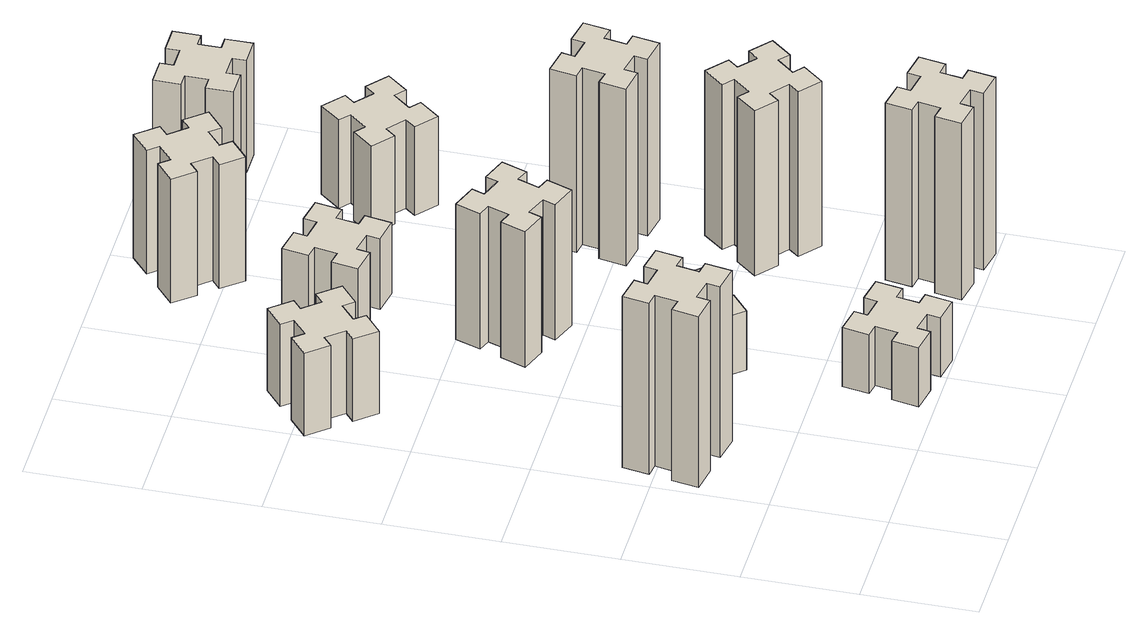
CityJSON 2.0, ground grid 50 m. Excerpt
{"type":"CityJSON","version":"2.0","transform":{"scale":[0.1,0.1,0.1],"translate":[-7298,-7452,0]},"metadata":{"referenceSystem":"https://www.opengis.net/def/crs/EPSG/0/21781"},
"CityObjects":{
"building1":{"type":"Building","attributes":{"class":"1000","function":"1000","usage":"1000","yearOfConstruction":2016,"roofType":"1000","measuredHeight":87,"storeysAboveGround":30,"storeysBelowGround":0},"geometry":[{"type":"Solid","lod":"1","boundaries":[[[[0,1,2,3,4,5,6,7,8,9,10,11,12,13,14,15,16,17,18,19]],[[17,16,20,21]],[[16,15,22,20]],[[15,14,23,22]],[[14,13,24,23]],[[13,12,25,24]],[[12,11,26,25]],[[11,10,27,26]],[[10,9,28,27]],[[9,8,29,28]],[[8,7,30,29]],[[7,6,31,30]],[[6,5,32,31]],[[5,4,33,32]],[[4,3,34,33]],[[3,2,35,34]],[[2,1,36,35]],[[1,0,37,36]],[[0,19,38,37]],[[19,18,39,38]],[[18,17,21,39]],[[24,25,26,27,28,29,30,31,32,33,34,35,36,37,38,39,21,20,22,23]]]]}]},
"building2":{"type":"Building","attributes":{"class":"1000","function":"1000","usage":"1000","yearOfConstruction":2016,"roofType":"1000","measuredHeight":42,"storeysAboveGround":30,"storeysBelowGround":0},"geometry":[{"type":"Solid","lod":"1","boundaries":[[[[40,41,42,43,44,45,46,47,48,49,50,51,52,53,54,55,56,57,58,59]],[[57,56,60,61]],[[56,55,62,60]],[[55,54,63,62]],[[54,53,64,63]],[[53,52,65,64]],[[52,51,66,65]],[[51,50,67,66]],[[50,49,68,67]],[[49,48,69,68]],[[48,47,70,69]],[[47,46,71,70]],[[46,45,72,71]],[[45,44,73,72]],[[44,43,74,73]],[[43,42,75,74]],[[42,41,76,75]],[[41,40,77,76]],[[40,59,78,77]],[[59,58,79,78]],[[58,57,61,79]],[[64,65,66,67,68,69,70,71,72,73,74,75,76,77,78,79,61,60,62,63]]]]}]},
"building3":{"type":"Building","attributes":{"class":"1000","function":"1000","usage":"1000","yearOfConstruction":2016,"roofType":"1000","measuredHeight":30,"storeysAboveGround":30,"storeysBelowGround":0},"geometry":[{"type":"Solid","lod":"1","boundaries":[[[[80,81,82,83,84,85,86,87,88,89,90,91,92,93,94,95,96,97,98,99]],[[97,96,100,101]],[[96,95,102,100]],[[95,94,103,102]],[[94,93,104,103]],[[93,92,105,104]],[[92,91,106,105]],[[91,90,107,106]],[[90,89,108,107]],[[89,88,109,108]],[[88,87,110,109]],[[87,86,111,110]],[[86,85,112,111]],[[85,84,113,112]],[[84,83,114,113]],[[83,82,115,114]],[[82,81,116,115]],[[81,80,117,116]],[[80,99,118,117]],[[99,98,119,118]],[[98,97,101,119]],[[104,105,106,107,108,109,110,111,112,113,114,115,116,117,118,119,101,100,102,103]]]]}]},
"building4":{"type":"Building","attributes":{"class":"1000","function":"1000","usage":"1000","yearOfConstruction":2016,"roofType":"1000","measuredHeight":30,"storeysAboveGround":30,"storeysBelowGround":0},"geometry":[{"type":"Solid","lod":"1","boundaries":[[[[120,121,122,123,124,125,126,127,128,129,130,131,132,133,134,135,136,137,138,139]],[[137,136,140,141]],[[136,135,142,140]],[[135,134,143,142]],[[134,133,144,143]],[[133,132,145,144]],[[132,131,146,145]],[[131,130,147,146]],[[130,129,148,147]],[[129,128,149,148]],[[128,127,150,149]],[[127,126,151,150]],[[126,125,152,151]],[[125,124,153,152]],[[124,123,154,153]],[[123,122,155,154]],[[122,121,156,155]],[[121,120,157,156]],[[120,139,158,157]],[[139,138,159,158]],[[138,137,141,159]],[[144,145,146,147,148,149,150,151,152,153,154,155,156,157,158,159,141,140,142,143]]]]}]},
"building5":{"type":"Building","attributes":{"class":"1000","function":"1000","usage":"1000","yearOfConstruction":2016,"roofType":"1000","measuredHeight":69,"storeysAboveGround":30,"storeysBelowGround":0},"geometry":[{"type":"Solid","lod":"1","boundaries":[[[[160,161,162,163,164,165,166,167,168,169,170,171,172,173,174,175,176,177,178,179]],[[177,176,180,181]],[[176,175,182,180]],[[175,174,183,182]],[[174,173,184,183]],[[173,172,185,184]],[[172,171,186,185]],[[171,170,187,186]],[[170,169,188,187]],[[169,168,189,188]],[[168,167,190,189]],[[167,166,191,190]],[[166,165,192,191]],[[165,164,193,192]],[[164,163,194,193]],[[163,162,195,194]],[[162,161,196,195]],[[161,160,197,196]],[[160,179,198,197]],[[179,178,199,198]],[[178,177,181,199]],[[184,185,186,187,188,189,190,191,192,193,194,195,196,197,198,199,181,180,182,183]]]]}]},
"building6":{"type":"Building","attributes":{"class":"1000","function":"1000","usage":"1000","yearOfConstruction":2016,"roofType":"1000","measuredHeight":36,"storeysAboveGround":30,"storeysBelowGround":0},"geometry":[{"type":"Solid","lod":"1","boundaries":[[[[200,201,202,203,204,205,206,207,208,209,210,211,212,213,214,215,216,217,218,219]],[[217,216,220,221]],[[216,215,222,220]],[[215,214,223,222]],[[214,213,224,223]],[[213,212,225,224]],[[212,211,226,225]],[[211,210,227,226]],[[210,209,228,227]],[[209,208,229,228]],[[208,207,230,229]],[[207,206,231,230]],[[206,205,232,231]],[[205,204,233,232]],[[204,203,234,233]],[[203,202,235,234]],[[202,201,236,235]],[[201,200,237,236]],[[200,219,238,237]],[[219,218,239,238]],[[218,217,221,239]],[[224,225,226,227,228,229,230,231,232,233,234,235,236,237,238,239,221,220,222,223]]]]}]},
"building7":{"type":"Building","attributes":{"class":"1000","function":"1000","usage":"1000","yearOfConstruction":2016,"roofType":"1000","measuredHeight":90,"storeysAboveGround":30,"storeysBelowGround":0},"geometry":[{"type":"Solid","lod":"1","boundaries":[[[[240,241,242,243,244,245,246,247,248,249,250,251,252,253,254,255,256,257,258,259]],[[257,256,260,261]],[[256,255,262,260]],[[255,254,263,262]],[[254,253,264,263]],[[253,252,265,264]],[[252,251,266,265]],[[251,250,267,266]],[[250,249,268,267]],[[249,248,269,268]],[[248,247,270,269]],[[247,246,271,270]],[[246,245,272,271]],[[245,244,273,272]],[[244,243,274,273]],[[243,242,275,274]],[[242,241,276,275]],[[241,240,277,276]],[[240,259,278,277]],[[259,258,279,278]],[[258,257,261,279]],[[264,265,266,267,268,269,270,271,272,273,274,275,276,277,278,279,261,260,262,263]]]]}]},
"building8":{"type":"Building","attributes":{"class":"1000","function":"1000","usage":"1000","yearOfConstruction":2016,"roofType":"1000","measuredHeight":63,"storeysAboveGround":30,"storeysBelowGround":0},"geometry":[{"type":"Solid","lod":"1","boundaries":[[[[280,281,282,283,284,285,286,287,288,289,290,291,292,293,294,295,296,297,298,299]],[[297,296,300,301]],[[296,295,302,300]],[[295,294,303,302]],[[294,293,304,303]],[[293,292,305,304]],[[292,291,306,305]],[[291,290,307,306]],[[290,289,308,307]],[[289,288,309,308]],[[288,287,310,309]],[[287,286,311,310]],[[286,285,312,311]],[[285,284,313,312]],[[284,283,314,313]],[[283,282,315,314]],[[282,281,316,315]],[[281,280,317,316]],[[280,299,318,317]],[[299,298,319,318]],[[298,297,301,319]],[[304,305,306,307,308,309,310,311,312,313,314,315,316,317,318,319,301,300,302,303]]]]}]},
"building9":{"type":"Building","attributes":{"class":"1000","function":"1000","usage":"1000","yearOfConstruction":2016,"roofType":"1000","measuredHeight":84,"storeysAboveGround":30,"storeysBelowGround":0},"geometry":[{"type":"Solid","lod":"1","boundaries":[[[[320,321,322,323,324,325,326,327,328,329,330,331,332,333,334,335,336,337,338,339]],[[337,336,340,341]],[[336,335,342,340]],[[335,334,343,342]],[[334,333,344,343]],[[333,332,345,344]],[[332,331,346,345]],[[331,330,347,346]],[[330,329,348,347]],[[329,328,349,348]],[[328,327,350,349]],[[327,326,351,350]],[[326,325,352,351]],[[325,324,353,352]],[[324,323,354,353]],[[323,322,355,354]],[[322,321,356,355]],[[321,320,357,356]],[[320,339,358,357]],[[339,338,359,358]],[[338,337,341,359]],[[344,345,346,347,348,349,350,351,352,353,354,355,356,357,358,359,341,340,342,343]]]]}]},
"building10":{"type":"Building","attributes":{"class":"1000","function":"1000","usage":"1000","yearOfConstruction":2016,"roofType":"1000","measuredHeight":90,"storeysAboveGround":30,"storeysBelowGround":0},"geometry":[{"type":"Solid","lod":"1","boundaries":[[[[360,361,362,363,364,365,366,367,368,369,370,371,372,373,374,375,376,377,378,379]],[[377,376,380,381]],[[376,375,382,380]],[[375,374,383,382]],[[374,373,384,383]],[[373,372,385,384]],[[372,371,386,385]],[[371,370,387,386]],[[370,369,388,387]],[[369,368,389,388]],[[368,367,390,389]],[[367,366,391,390]],[[366,365,392,391]],[[365,364,393,392]],[[364,363,394,393]],[[363,362,395,394]],[[362,361,396,395]],[[361,360,397,396]],[[360,379,398,397]],[[379,378,399,398]],[[378,377,381,399]],[[384,385,386,387,388,389,390,391,392,393,394,395,396,397,398,399,381,380,382,383]]]]}]},
"building11":{"type":"Building","attributes":{"class":"1000","function":"1000","usage":"1000","yearOfConstruction":2016,"roofType":"1000","measuredHeight":45,"storeysAboveGround":30,"storeysBelowGround":0},"geometry":[{"type":"Solid","lod":"1","boundaries":[[[[400,401,402,403,404,405,406,407,408,409,410,411,412,413,414,415,416,417,418,419]],[[417,416,420,421]],[[416,415,422,420]],[[415,414,423,422]],[[414,413,424,423]],[[413,412,425,424]],[[412,411,426,425]],[[411,410,427,426]],[[410,409,428,427]],[[409,408,429,428]],[[408,407,430,429]],[[407,406,431,430]],[[406,405,432,431]],[[405,404,433,432]],[[404,403,434,433]],[[403,402,435,434]],[[402,401,436,435]],[[401,400,437,436]],[[400,419,438,437]],[[419,418,439,438]],[[418,417,421,439]],[[424,425,426,427,428,429,430,431,432,433,434,435,436,437,438,439,421,420,422,423]]]]}]},
"building12":{"type":"Building","attributes":{"class":"1000","function":"1000","usage":"1000","yearOfConstruction":2016,"roofType":"1000","measuredHeight":57,"storeysAboveGround":30,"storeysBelowGround":0},"geometry":[{"type":"Solid","lod":"1","boundaries":[[[[440,441,442,443,444,445,446,447,448,449,450,451,452,453,454,455,456,457,458,459]],[[457,456,460,461]],[[456,455,462,460]],[[455,454,463,462]],[[454,453,464,463]],[[453,452,465,464]],[[452,451,466,465]],[[451,450,467,466]],[[450,449,468,467]],[[449,448,469,468]],[[448,447,470,469]],[[447,446,471,470]],[[446,445,472,471]],[[445,444,473,472]],[[444,443,474,473]],[[443,442,475,474]],[[442,441,476,475]],[[441,440,477,476]],[[440,459,478,477]],[[459,458,479,478]],[[458,457,461,479]],[[464,465,466,467,468,469,470,471,472,473,474,475,476,477,478,479,461,460,462,463]]]]}]}
},
"vertices":[
[345,877,0],[362,975,0],[421,965,0],[442,1083,0],[324,1104,0],[314,1045,0],[215,1062,0],[226,1121,0],[107,1142,0],[87,1024,0],[146,1014,0],[128,915,0],[69,926,0],[48,807,0],[167,787,0],[177,846,0],[275,828,0],[265,769,0],[383,748,0],[404,867,0],[275,828,870],[265,769,870],[177,846,870],[167,787,870],[48,807,870],[69,926,870],[128,915,870],[146,1014,870],[87,1024,870],[107,1142,870],[226,1121,870],[215,1062,870],[314,1045,870],[324,1104,870],[442,1083,870],[421,965,870],[362,975,870],[345,877,870],[404,867,870],[383,748,870],
[129,2393,0],[193,2316,0],[147,2278,0],[224,2186,0],[316,2263,0],[278,2309,0],[354,2373,0],[393,2327,0],[485,2404,0],[408,2496,0],[362,2458,0],[297,2534,0],[343,2573,0],[266,2665,0],[174,2588,0],[213,2542,0],[136,2477,0],[98,2523,0],[6,2446,0],[83,2354,0],[136,2477,420],[98,2523,420],[213,2542,420],[174,2588,420],[266,2665,420],[343,2573,420],[297,2534,420],[362,2458,420],[408,2496,420],[485,2404,420],[393,2327,420],[354,2373,420],[278,2309,420],[316,2263,420],[224,2186,420],[147,2278,420],[193,2316,420],[129,2393,420],[83,2354,420],[6,2446,420],
[886,274,0],[868,175,0],[809,186,0],[788,67,0],[907,47,0],[917,106,0],[1015,88,0],[1005,29,0],[1123,8,0],[1144,127,0],[1085,137,0],[1102,235,0],[1161,225,0],[1182,343,0],[1064,364,0],[1054,305,0],[955,322,0],[966,381,0],[847,402,0],[827,284,0],[955,322,300],[966,381,300],[1054,305,300],[1064,364,300],[1182,343,300],[1161,225,300],[1102,235,300],[1085,137,300],[1144,127,300],[1123,8,300],[1005,29,300],[1015,88,300],[917,106,300],[907,47,300],[788,67,300],[809,186,300],[868,175,300],[886,274,300],[827,284,300],[847,402,300],
[918,929,0],[994,993,0],[1033,947,0],[1125,1024,0],[1048,1116,0],[1002,1078,0],[937,1154,0],[983,1193,0],[906,1285,0],[814,1208,0],[853,1162,0],[776,1097,0],[738,1143,0],[646,1066,0],[723,974,0],[769,1013,0],[833,936,0],[787,898,0],[864,806,0],[956,883,0],[833,936,300],[787,898,300],[769,1013,300],[723,974,300],[646,1066,300],[738,1143,300],[776,1097,300],[853,1162,300],[814,1208,300],[906,1285,300],[983,1193,300],[937,1154,300],[1002,1078,300],[1048,1116,300],[1125,1024,300],[1033,947,300],[994,993,300],[918,929,300],[956,883,300],[864,806,300],
[972,1701,0],[1006,1795,0],[1062,1774,0],[1103,1887,0],[990,1928,0],[970,1872,0],[876,1906,0],[897,1962,0],[784,2003,0],[743,1890,0],[799,1870,0],[765,1776,0],[709,1797,0],[667,1684,0],[780,1643,0],[801,1699,0],[895,1665,0],[874,1609,0],[987,1567,0],[1028,1680,0],[895,1665,690],[874,1609,690],[801,1699,690],[780,1643,690],[667,1684,690],[709,1797,690],[765,1776,690],[799,1870,690],[743,1890,690],[784,2003,690],[897,1962,690],[876,1906,690],[970,1872,690],[990,1928,690],[1103,1887,690],[1062,1774,690],[1006,1795,690],[972,1701,690],[1028,1680,690],[987,1567,690],
[954,2625,0],[855,2642,0],[866,2701,0],[747,2722,0],[727,2604,0],[786,2594,0],[768,2495,0],[709,2506,0],[688,2387,0],[807,2367,0],[817,2426,0],[915,2408,0],[905,2349,0],[1023,2328,0],[1044,2447,0],[985,2457,0],[1002,2555,0],[1061,2545,0],[1082,2663,0],[964,2684,0],[1002,2555,360],[1061,2545,360],[985,2457,360],[1044,2447,360],[1023,2328,360],[905,2349,360],[915,2408,360],[817,2426,360],[807,2367,360],[688,2387,360],[709,2506,360],[768,2495,360],[786,2594,360],[727,2604,360],[747,2722,360],[866,2701,360],[855,2642,360],[954,2625,360],[964,2684,360],[1082,2663,360],
[1794,305,0],[1695,322,0],[1706,381,0],[1587,402,0],[1567,284,0],[1626,274,0],[1608,175,0],[1549,186,0],[1528,67,0],[1647,47,0],[1657,106,0],[1755,88,0],[1745,29,0],[1863,8,0],[1884,127,0],[1825,137,0],[1842,235,0],[1901,225,0],[1922,343,0],[1804,364,0],[1842,235,900],[1901,225,900],[1825,137,900],[1884,127,900],[1863,8,900],[1745,29,900],[1755,88,900],[1657,106,900],[1647,47,900],[1528,67,900],[1549,186,900],[1608,175,900],[1626,274,900],[1567,284,900],[1587,402,900],[1706,381,900],[1695,322,900],[1794,305,900],[1804,364,900],[1922,343,900],
[1102,3198,0],[1037,3274,0],[1083,3313,0],[1006,3405,0],[914,3328,0],[953,3282,0],[876,3217,0],[838,3263,0],[746,3186,0],[823,3094,0],[869,3133,0],[933,3056,0],[887,3018,0],[964,2926,0],[1056,3003,0],[1018,3049,0],[1094,3113,0],[1133,3067,0],[1225,3144,0],[1148,3236,0],[1094,3113,630],[1133,3067,630],[1018,3049,630],[1056,3003,630],[964,2926,630],[887,3018,630],[933,3056,630],[869,3133,630],[823,3094,630],[746,3186,630],[838,3263,630],[876,3217,630],[953,3282,630],[914,3328,630],[1006,3405,630],[1083,3313,630],[1037,3274,630],[1102,3198,630],[1148,3236,630],[1225,3144,630],
[1777,836,0],[1842,913,0],[1888,874,0],[1965,966,0],[1873,1043,0],[1834,997,0],[1758,1062,0],[1796,1108,0],[1704,1185,0],[1627,1093,0],[1673,1054,0],[1609,978,0],[1563,1016,0],[1486,924,0],[1578,847,0],[1616,893,0],[1693,829,0],[1654,783,0],[1746,706,0],[1823,798,0],[1693,829,840],[1654,783,840],[1616,893,840],[1578,847,840],[1486,924,840],[1563,1016,840],[1609,978,840],[1673,1054,840],[1627,1093,840],[1704,1185,840],[1796,1108,840],[1758,1062,840],[1834,997,840],[1873,1043,840],[1965,966,840],[1888,874,840],[1842,913,840],[1777,836,840],[1823,798,840],[1746,706,840],
[1557,1486,0],[1655,1468,0],[1645,1409,0],[1763,1388,0],[1784,1507,0],[1725,1517,0],[1742,1615,0],[1801,1605,0],[1822,1723,0],[1704,1744,0],[1694,1685,0],[1595,1702,0],[1606,1761,0],[1487,1782,0],[1467,1664,0],[1526,1654,0],[1508,1555,0],[1449,1566,0],[1428,1447,0],[1547,1427,0],[1508,1555,900],[1449,1566,900],[1526,1654,900],[1467,1664,900],[1487,1782,900],[1606,1761,900],[1595,1702,900],[1694,1685,900],[1704,1744,900],[1822,1723,900],[1801,1605,900],[1742,1615,900],[1725,1517,900],[1784,1507,900],[1763,1388,900],[1645,1409,900],[1655,1468,900],[1557,1486,900],[1547,1427,900],[1428,1447,900],
[1734,2577,0],[1658,2642,0],[1696,2688,0],[1604,2765,0],[1527,2673,0],[1573,2634,0],[1509,2558,0],[1463,2596,0],[1386,2504,0],[1478,2427,0],[1516,2473,0],[1593,2409,0],[1554,2363,0],[1646,2286,0],[1723,2378,0],[1677,2416,0],[1742,2493,0],[1788,2454,0],[1865,2546,0],[1773,2623,0],[1742,2493,450],[1788,2454,450],[1677,2416,450],[1723,2378,450],[1646,2286,450],[1554,2363,450],[1593,2409,450],[1516,2473,450],[1478,2427,450],[1386,2504,450],[1463,2596,450],[1509,2558,450],[1573,2634,450],[1527,2673,450],[1604,2765,450],[1696,2688,450],[1658,2642,450],[1734,2577,450],[1773,2623,450],[1865,2546,450],
[1575,3155,0],[1675,3155,0],[1675,3095,0],[1795,3095,0],[1795,3215,0],[1735,3215,0],[1735,3315,0],[1795,3315,0],[1795,3435,0],[1675,3435,0],[1675,3375,0],[1575,3375,0],[1575,3435,0],[1455,3435,0],[1455,3315,0],[1515,3315,0],[1515,3215,0],[1455,3215,0],[1455,3095,0],[1575,3095,0],[1515,3215,570],[1455,3215,570],[1515,3315,570],[1455,3315,570],[1455,3435,570],[1575,3435,570],[1575,3375,570],[1675,3375,570],[1675,3435,570],[1795,3435,570],[1795,3315,570],[1735,3315,570],[1735,3215,570],[1795,3215,570],[1795,3095,570],[1675,3095,570],[1675,3155,570],[1575,3155,570],[1575,3095,570],[1455,3095,570]
]}
